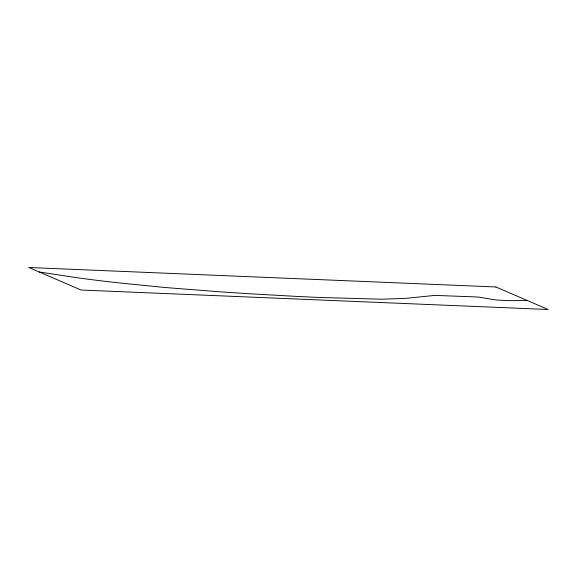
<?xml version="1.0" encoding="UTF-8"?>
<svg xmlns="http://www.w3.org/2000/svg" width="577" height="577" viewBox="0 0 577 577"><rect width="100%" height="100%" fill="white"/><g stroke="black" fill="none" stroke-linecap="round" stroke-linejoin="round"><path stroke-width="0.87" d="M527.255 300.487L509.426 300.646L498.355 300.134A13.199 1.543 4.7 0 1 494.172 299.687L479.855 297.27A11.865 1.385 4.7 0 0 476.941 296.953L434.863 295.402L405.112 298.41L381.628 299.218L320.249 297.48A420.539 49.067 4.7 0 1 295.431 296.34L247.973 293.657A526.996 61.487 4.7 0 1 219.21 291.753L164.279 287.447L115.789 282.564A230.721 26.917 4.7 0 1 77.845 277.833L39.301 272.012M495.903 286.971L28.85 267.504L81.097 290.029L548.15 309.496L495.903 286.971"/></g></svg>
